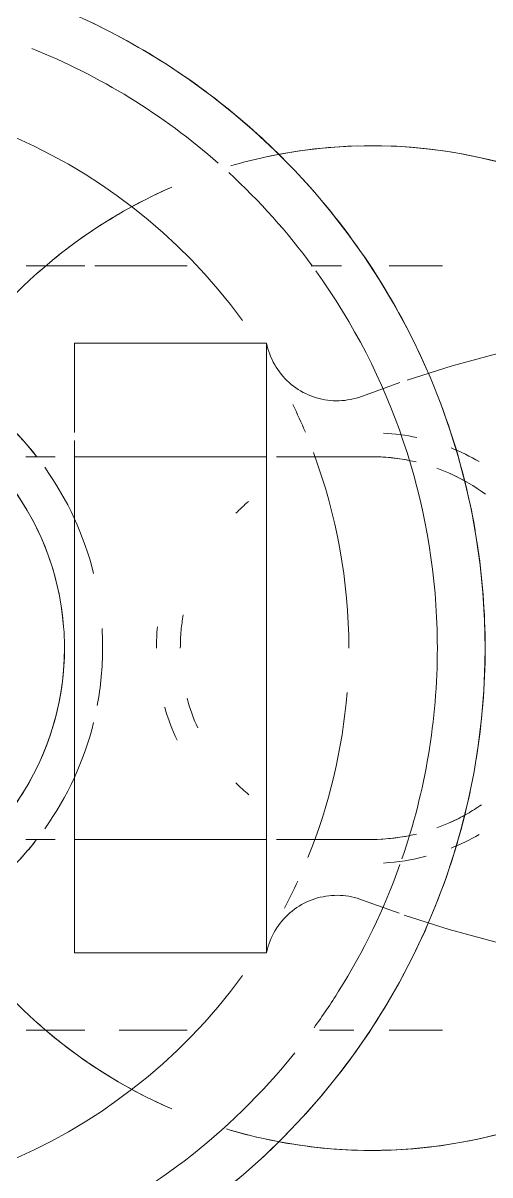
# Model space of a CAD drawing. Header units: millimetres. Extents: x -4000 to 187956, y -58990 to 162485.
# Drawn here: x 80520.72 to 80540.25, y 7500.14 to 7548.3 of the extents above; entities that cross this region are included whole.
import ezdxf

# ---------------------------------------------------------------- set-up
doc = ezdxf.new("R2010")
doc.units = ezdxf.units.MM
doc.layers.add('P-SANR-FIXT', color=6, linetype='Continuous', lineweight=9)

# ---------------------------------------------------------------- blocks, each defined once
blk = doc.blocks.new('C307 - C307-V892-FFS - TANG 1')
at = {"layer": 'P-SANR-FIXT', "color": 90}
for p, q in [((-15.976, -45.787), (-15.976, -48.012)), ((15.976, -48.012), (15.976, -45.787)), ((-8, -48.822), (-8, -48.928)), ((-8, -48.928), (-8, -49.068)), ((-8, -49.068), (-8, -49.241)), ((8, -48.929), (8, -48.823)), ((8, -49.069), (8, -48.929)), ((8, -49.242), (8, -49.069)), ((-8, -49.241), (-8, -49.447)), ((-8, -49.447), (-8, -49.686)), ((8, -49.448), (8, -49.242)), ((8, -49.687), (8, -49.448)), ((15.976, -50.928), (15.976, -49.488)), ((-15.976, -50.011), (-15.976, -51.283)), ((-8, -50.595), (-8, -50.961)), ((8, -52.24), (8, -51.785)), ((0, -53.14), (8.518, -53.14)), ((8.518, -53.14), (9.008, -53.14)), ((-15.976, -56.458), (-15.976, -60.332)), ((15.976, -59.308), (15.976, -56.458)), ((-15.976, -60.74), (-15.976, -63.203)), ((15.976, -63.203), (15.976, -60.74))]:
    blk.add_line(p, q, dxfattribs=at)
at = {"layer": 'P-SANR-FIXT', "color": 253}
for p, q in [((-10.535, -49.127), (-11.095, -47.572)), ((11.088, -47.597), (10.535, -49.127)), ((8, -50.963), (8, -50.597)), ((-12.74, -53.14), (-12.74, -61.173)), ((-12.74, -53.14), (0, -53.14)), ((0, -53.14), (8.518, -53.14)), ((9.008, -53.14), (12.74, -53.14)), ((12.74, -61.173), (12.74, -53.14)), ((-12.74, -61.173), (-9.008, -61.173)), ((-8.676, -61.173), (0, -61.173)), ((0, -61.173), (12.74, -61.173)), ((-8, -61.989), (-8, -63.218)), ((8, -63.218), (8, -61.989))]:
    blk.add_line(p, q, dxfattribs=at)
at = {"layer": 'P-SANR-FIXT', "color": 254}
for p, q in [((-8, -48.75), (-8, -48.822)), ((8, -48.823), (8, -48.75)), ((-10.415, -49.518), (-10.444, -49.402)), ((-10.39, -49.635), (-10.415, -49.518)), ((10.426, -49.47), (10.399, -49.587)), ((-10.37, -49.754), (-10.39, -49.635)), ((-8, -49.686), (-8, -49.957)), ((-8, -49.957), (-8, -50.261)), ((8, -49.959), (8, -49.687)), ((8, -50.262), (8, -49.959)), ((-10.362, -50.591), (-10.348, -50.472)), ((-10.348, -50.472), (-10.34, -50.352)), ((-10.34, -50.352), (-10.336, -50.232)), ((-8, -50.261), (-8, -50.595)), ((8, -50.597), (8, -50.262)), ((10.338, -50.303), (10.344, -50.423)), ((10.344, -50.423), (10.356, -50.542)), ((-8, -50.961), (-8, -51.357)), ((8, -51.359), (8, -50.963)), ((-8, -51.357), (-8, -51.783)), ((8, -51.785), (8, -51.359)), ((-8, -51.783), (-8, -52.238)), ((-8, -52.238), (-8, -52.721)), ((8, -52.724), (8, -52.24)), ((-8, -52.721), (-8, -52.724)), ((-10.475, -53.14), (-9.008, -53.14)), ((-9.008, -53.14), (0, -53.14)), ((-8, -53.14), (-8, -61.173)), ((8, -61.173), (8, -53.14)), ((8.518, -53.14), (9.008, -53.14)), ((-10.475, -61.173), (-9.008, -61.173)), ((-8.676, -61.173), (0, -61.173)), ((0, -61.173), (9.008, -61.173))]:
    blk.add_line(p, q, dxfattribs=at)
at = {"layer": 'P-SANR-FIXT', "color": 250, "flags": 128}
for points in [[(-11.205, -47.267), (-11.8, -45.383), (-12.319, -43.475), (-12.761, -41.549), (-13.126, -39.607), (-13.414, -37.651), (-13.622, -35.686), (-13.752, -33.713), (-13.803, -31.737), (-13.775, -29.761), (-13.668, -27.787), (-13.482, -25.82), (-13.218, -23.861), (-12.875, -21.914), (-12.455, -19.983), (-11.958, -18.07), (-11.385, -16.178), (-10.736, -14.311), (-10.014, -12.471), (-9.219, -10.662), (-8.41, -9)], [(8.41, -9), (9.272, -10.778), (10.063, -12.59), (10.781, -14.432), (11.424, -16.3), (11.993, -18.194), (12.485, -20.108), (12.9, -22.04), (13.237, -23.988), (13.497, -25.947), (13.678, -27.916), (13.779, -29.889), (13.802, -31.866), (13.746, -33.842), (13.611, -35.814), (13.397, -37.779), (13.105, -39.733), (12.735, -41.675), (12.287, -43.6), (11.763, -45.506), (11.163, -47.389)], [(0, -44), (-1.16, -44.023), (-2.318, -44.093), (-3.472, -44.209), (-4.62, -44.37), (-5.761, -44.578), (-6.893, -44.831), (-8.014, -45.129), (-9.122, -45.472), (-10.216, -45.859), (-11.293, -46.289), (-12.352, -46.762), (-13.392, -47.277), (-14.41, -47.833), (-15.404, -48.43), (-16.375, -49.065), (-17.319, -49.739), (-18.235, -50.45), (-19.122, -51.198), (-19.979, -51.98), (-20.803, -52.796), (-21.595, -53.644), (-22.351, -54.523), (-23.072, -55.431), (-23.757, -56.368), (-24.403, -57.331), (-25.01, -58.32), (-25.577, -59.331), (-26.103, -60.365), (-26.587, -61.419)], [(22.745, -55.01), (22.008, -54.114), (21.235, -53.249), (20.428, -52.416), (19.588, -51.616), (18.718, -50.849), (17.817, -50.119), (16.888, -49.424), (15.931, -48.768), (14.95, -48.15), (13.944, -47.572), (12.916, -47.035), (11.867, -46.539), (10.8, -46.086), (9.715, -45.676), (8.614, -45.309), (7.5, -44.987), (6.374, -44.709), (5.237, -44.477), (4.092, -44.29), (2.941, -44.15), (1.785, -44.055), (0.626, -44.007), (0, -44)]]:
    blk.add_lwpolyline(points, dxfattribs=at)
at = {"layer": 'P-SANR-FIXT', "color": 253, "flags": 128}
for points in [[(-10.444, -49.402), (-10.479, -49.287), (-10.517, -49.173), (-10.535, -49.127)], [(10.399, -49.587), (10.377, -49.705), (10.36, -49.824), (10.347, -49.943), (10.339, -50.063), (10.336, -50.183), (10.338, -50.303)], [(10.535, -49.127), (10.494, -49.24), (10.458, -49.354), (10.426, -49.47)], [(-10.336, -50.232), (-10.337, -50.112), (-10.343, -49.992), (-10.354, -49.873), (-10.37, -49.754)], [(10.356, -50.542), (10.372, -50.661), (10.393, -50.779), (10.418, -50.896), (10.448, -51.012), (10.483, -51.127), (10.522, -51.241), (10.566, -51.352), (10.615, -51.462), (10.667, -51.57), (10.724, -51.676), (10.785, -51.779), (10.85, -51.88), (10.92, -51.978), (10.993, -52.073), (11.069, -52.165), (11.15, -52.254), (11.234, -52.34), (11.321, -52.422), (11.411, -52.501), (11.505, -52.576), (11.601, -52.648), (11.701, -52.715), (11.803, -52.778), (11.907, -52.838), (12.013, -52.893), (12.122, -52.944), (12.233, -52.99), (12.345, -53.032), (12.459, -53.069), (12.575, -53.102), (12.691, -53.13), (12.74, -53.14)], [(-12.74, -53.14), (-12.623, -53.114), (-12.507, -53.083), (-12.392, -53.048), (-12.279, -53.008), (-12.167, -52.963), (-12.058, -52.914), (-11.95, -52.861), (-11.845, -52.803), (-11.742, -52.742), (-11.642, -52.676), (-11.544, -52.606), (-11.449, -52.532), (-11.358, -52.455), (-11.269, -52.374), (-11.184, -52.29), (-11.102, -52.202), (-11.024, -52.111), (-10.949, -52.017), (-10.878, -51.92), (-10.811, -51.821), (-10.749, -51.718), (-10.69, -51.614), (-10.636, -51.507), (-10.586, -51.398), (-10.54, -51.287), (-10.499, -51.174), (-10.462, -51.06), (-10.43, -50.944), (-10.402, -50.827), (-10.38, -50.709), (-10.362, -50.591)]]:
    blk.add_lwpolyline(points, dxfattribs=at)
at = {"layer": 'P-SANR-FIXT', "color": 250}
for centre, radius, start, end in [((0, -48.75), 21, 132.1711, 192.2617), ((0, -48.75), 21, 347.7346, 47.8301), ((0, -73), 29, 80.7438, 90), ((0, -73), 29, 113.5891, 132.5977), ((0, -73), 29, 47.7883, 56.927), ((0, -73), 27, 54, 57.8953), ((0, -73), 29, 141.9068, 145.6926)]:
    blk.add_arc(centre, radius, start, end, dxfattribs=at)
at = {"layer": 'P-SANR-FIXT', "color": 254}
for centre, radius, start, end in [((0, -48.75), 21, 162, 180), ((0, -48.75), 21, 360, 18), ((0, -48.75), 8, 24.1663, 30), ((0, -73), 27, 90, 91.6592), ((0, -48.75), 9, 3.1867, 14.6762), ((0, -48.75), 9, 167.8299, 176.8128), ((0, -48.75), 21, 181.6166, 192.2617), ((0, -48.75), 21, 347.7346, 358.3834), ((0, -73), 23.297, 90, 110.5363), ((0, -73), 23.297, 67.9166, 85.4271), ((0, -73), 13, 90, 93.5807), ((0, -73), 13, 79.3481, 90), ((0, -73), 13, 103.8621, 125.541), ((0, -73), 13, 54.459, 76.1379), ((0, -73), 11.405, 90, 94.4435), ((0, -73), 11.405, 90, 94.4435), ((0, -73), 13, 128.0306, 135), ((0, -73), 13, 48.8782, 51.9694)]:
    blk.add_arc(centre, radius, start, end, dxfattribs=at)
at = {"layer": 'P-SANR-FIXT', "color": 253}
for centre, radius, start, end in [((0, -48.75), 9, 150, 158.3359), ((0, -73), 29, 90, 98.8503), ((0, -48.75), 9, 21.6641, 30), ((0, -73), 29, 99.7524, 110.8304), ((0, -73), 29, 67.5504, 78.0334), ((0, -73), 27, 91.6592, 125.7325), ((0, -73), 27, 70.9451, 90), ((0, -73), 29, 56.927, 66.5614), ((0, -73), 27, 57.8953, 70.4069), ((0, -73), 27, 126.282, 137.4012), ((0, -73), 23.297, 112.7789, 115.9293), ((0, -73), 23.297, 62.1872, 65.2668), ((0, -73), 27, 23.6321, 51.2018), ((0, -73), 29, 134.5896, 141.9068), ((0, -73), 29, 25.2024, 45.8131), ((0, -48.75), 21, 192.2617, 196.2635), ((0, -48.75), 21, 343.2069, 347.7346), ((0, -73), 23.297, 126, 254.6892), ((0, -73), 23.297, 285.3108, 54), ((0, -73), 27, 138.6633, 158.1636), ((0, -73), 29, 145.6926, 154.2826), ((0, -48.75), 21, 203.4533, 240.0432), ((0, -48.75), 21, 299.9568, 336.5467), ((0, -73), 13, 103.8621, 125.541), ((0, -73), 13, 54.459, 76.1379), ((0, -73), 11.405, 94.4435, 163.1167), ((0, -73), 11.405, 94.4435, 163.1167), ((0, -73), 11.405, 16.8833, 90), ((0, -73), 11.405, 16.8833, 90), ((0, -73), 13, 128.0306, 217.0736), ((0, -73), 13, 311.1218, 51.9694)]:
    blk.add_arc(centre, radius, start, end, dxfattribs=at)
at = {"layer": 'P-SANR-FIXT', "color": 90}
for centre, radius, start, end in [((0, -48.75), 8, 150, 155.8337), ((0, -48.75), 8, 168.677, 180), ((0, -48.75), 8, 0, 11.323), ((0, -48.75), 21, 343.2069, 346.7618), ((0, -48.75), 8, 224.5681, 225), ((0, -48.75), 8, 315, 315.4319), ((0, -48.75), 8, 264.701, 270), ((0, -48.75), 21, 203.8664, 215.324), ((0, -48.75), 9, 285.9391, 295.3524), ((0, -48.75), 21, 324.676, 336.1336), ((0, -48.75), 9, 264.3693, 270), ((0, -73), 13, 90, 93.5807), ((0, -73), 13, 79.3481, 90), ((0, -48.75), 21, 216, 221.6819), ((0, -48.75), 21, 318.3181, 324), ((0, -73), 11.405, 94.4435, 149.9168), ((0, -73), 11.405, 90, 94.4435), ((0, -73), 11.405, 30, 90), ((0, -73), 13, 45, 48.8782)]:
    blk.add_arc(centre, radius, start, end, dxfattribs=at)
at = {"layer": 'P-SANR-FIXT', "color": 253}
blk.add_open_spline([(-6.427, -43.987), (-6.767, -44.446), (-7.058, -44.942), (-7.293, -45.462)], degree=3, dxfattribs=at)
blk.add_open_spline([(7.292, -45.461), (7.183, -45.219), (6.954, -44.771), (6.683, -44.347), (6.547, -44.153)], degree=3, knots=[-0.86500546, -0.86500546, -0.86500546, -0.86500546, -0.83333333, -0.80501324, -0.80501324, -0.80501324, -0.80501324], dxfattribs=at)
at = {"layer": 'P-SANR-FIXT', "color": 90}
for points in [[(-7.293, -45.462), (-7.375, -45.645), (-7.451, -45.83), (-7.519, -46.019)], [(7.517, -46.017), (7.449, -45.829), (7.374, -45.644), (7.292, -45.461)], [(-6.127, -53.894), (-5.971, -54.079), (-5.807, -54.258), (-5.635, -54.429)], [(5.634, -54.429), (5.808, -54.257), (5.973, -54.077), (6.13, -53.891)], [(2.1, -56.469), (2.524, -56.354), (2.939, -56.203), (3.339, -56.02)], [(-1.388, -56.629), (-1.171, -56.667), (-0.953, -56.696), (-0.734, -56.716)]]:
    blk.add_open_spline(points, degree=3, dxfattribs=at)
at = {"layer": 'P-SANR-FIXT', "color": 254}
for points in [[(-7.78, -46.888), (-7.926, -47.498), (-8, -48.124), (-8, -48.75)], [(8, -48.75), (8, -48.117), (7.923, -47.483), (7.773, -46.865)]]:
    blk.add_open_spline(points, degree=3, dxfattribs=at)
blk = doc.blocks.new('C307 - C307-V945-FFS - TANG 1')
at = {"layer": 'P-SANR-FIXT', "color": 90}
for p, q in [((-15.976, -45.787), (-15.976, -48.012)), ((15.976, -48.012), (15.976, -45.787)), ((-8, -48.822), (-8, -48.928)), ((-8, -48.928), (-8, -49.068)), ((-8, -49.068), (-8, -49.241)), ((8, -48.929), (8, -48.823)), ((8, -49.069), (8, -48.929)), ((8, -49.242), (8, -49.069)), ((-8, -49.241), (-8, -49.447)), ((-8, -49.447), (-8, -49.686)), ((8, -49.448), (8, -49.242)), ((8, -49.687), (8, -49.448)), ((15.976, -50.928), (15.976, -49.488)), ((-15.976, -50.011), (-15.976, -51.283)), ((-8, -50.595), (-8, -50.961)), ((8, -52.24), (8, -51.785)), ((0, -53.14), (8.518, -53.14)), ((8.518, -53.14), (9.008, -53.14)), ((-15.976, -56.458), (-15.976, -60.332)), ((15.976, -59.308), (15.976, -56.458)), ((-15.976, -60.74), (-15.976, -63.203)), ((15.976, -63.203), (15.976, -60.74))]:
    blk.add_line(p, q, dxfattribs=at)
at = {"layer": 'P-SANR-FIXT', "color": 253}
for p, q in [((-10.535, -49.127), (-11.095, -47.572)), ((11.088, -47.597), (10.535, -49.127)), ((8, -50.963), (8, -50.597)), ((-12.74, -53.14), (-12.74, -61.173)), ((-12.74, -53.14), (0, -53.14)), ((0, -53.14), (8.518, -53.14)), ((9.008, -53.14), (12.74, -53.14)), ((12.74, -61.173), (12.74, -53.14)), ((-12.74, -61.173), (-9.008, -61.173)), ((-8.676, -61.173), (0, -61.173)), ((0, -61.173), (12.74, -61.173)), ((-8, -61.989), (-8, -63.218)), ((8, -63.218), (8, -61.989))]:
    blk.add_line(p, q, dxfattribs=at)
at = {"layer": 'P-SANR-FIXT', "color": 254}
for p, q in [((-8, -48.75), (-8, -48.822)), ((8, -48.823), (8, -48.75)), ((-10.415, -49.518), (-10.444, -49.402)), ((-10.39, -49.635), (-10.415, -49.518)), ((10.426, -49.47), (10.399, -49.587)), ((-10.37, -49.754), (-10.39, -49.635)), ((-8, -49.686), (-8, -49.957)), ((-8, -49.957), (-8, -50.261)), ((8, -49.959), (8, -49.687)), ((8, -50.262), (8, -49.959)), ((-10.362, -50.591), (-10.348, -50.472)), ((-10.348, -50.472), (-10.34, -50.352)), ((-10.34, -50.352), (-10.336, -50.232)), ((-8, -50.261), (-8, -50.595)), ((8, -50.597), (8, -50.262)), ((10.338, -50.303), (10.344, -50.423)), ((10.344, -50.423), (10.356, -50.542)), ((-8, -50.961), (-8, -51.357)), ((8, -51.359), (8, -50.963)), ((-8, -51.357), (-8, -51.783)), ((8, -51.785), (8, -51.359)), ((-8, -51.783), (-8, -52.238)), ((-8, -52.238), (-8, -52.721)), ((8, -52.724), (8, -52.24)), ((-8, -52.721), (-8, -52.724)), ((-10.475, -53.14), (-9.008, -53.14)), ((-9.008, -53.14), (0, -53.14)), ((-8, -53.14), (-8, -61.173)), ((8, -61.173), (8, -53.14)), ((8.518, -53.14), (9.008, -53.14)), ((-10.475, -61.173), (-9.008, -61.173)), ((-8.676, -61.173), (0, -61.173)), ((0, -61.173), (9.008, -61.173))]:
    blk.add_line(p, q, dxfattribs=at)
at = {"layer": 'P-SANR-FIXT', "color": 250, "flags": 128}
for points in [[(-11.205, -47.267), (-11.8, -45.383), (-12.319, -43.475), (-12.761, -41.549), (-13.126, -39.607), (-13.414, -37.651), (-13.622, -35.686), (-13.752, -33.713), (-13.803, -31.737), (-13.775, -29.761), (-13.668, -27.787), (-13.482, -25.82), (-13.218, -23.861), (-12.875, -21.914), (-12.455, -19.983), (-11.958, -18.07), (-11.385, -16.178), (-10.736, -14.311), (-10.014, -12.471), (-9.219, -10.662), (-8.41, -9)], [(8.41, -9), (9.272, -10.778), (10.063, -12.59), (10.781, -14.432), (11.424, -16.3), (11.993, -18.194), (12.485, -20.108), (12.9, -22.04), (13.237, -23.988), (13.497, -25.947), (13.678, -27.916), (13.779, -29.889), (13.802, -31.866), (13.746, -33.842), (13.611, -35.814), (13.397, -37.779), (13.105, -39.733), (12.735, -41.675), (12.287, -43.6), (11.763, -45.506), (11.163, -47.389)], [(0, -44), (-1.16, -44.023), (-2.318, -44.093), (-3.472, -44.209), (-4.62, -44.37), (-5.761, -44.578), (-6.893, -44.831), (-8.014, -45.129), (-9.122, -45.472), (-10.216, -45.859), (-11.293, -46.289), (-12.352, -46.762), (-13.392, -47.277), (-14.41, -47.833), (-15.404, -48.43), (-16.375, -49.065), (-17.319, -49.739), (-18.235, -50.45), (-19.122, -51.198), (-19.979, -51.98), (-20.803, -52.796), (-21.595, -53.644), (-22.351, -54.523), (-23.072, -55.431), (-23.757, -56.368), (-24.403, -57.331), (-25.01, -58.32), (-25.577, -59.331), (-26.103, -60.365), (-26.587, -61.419)], [(22.745, -55.01), (22.008, -54.114), (21.235, -53.249), (20.428, -52.416), (19.588, -51.616), (18.718, -50.849), (17.817, -50.119), (16.888, -49.424), (15.931, -48.768), (14.95, -48.15), (13.944, -47.572), (12.916, -47.035), (11.867, -46.539), (10.8, -46.086), (9.715, -45.676), (8.614, -45.309), (7.5, -44.987), (6.374, -44.709), (5.237, -44.477), (4.092, -44.29), (2.941, -44.15), (1.785, -44.055), (0.626, -44.007), (0, -44)]]:
    blk.add_lwpolyline(points, dxfattribs=at)
at = {"layer": 'P-SANR-FIXT', "color": 253, "flags": 128}
for points in [[(-10.444, -49.402), (-10.479, -49.287), (-10.517, -49.173), (-10.535, -49.127)], [(10.399, -49.587), (10.377, -49.705), (10.36, -49.824), (10.347, -49.943), (10.339, -50.063), (10.336, -50.183), (10.338, -50.303)], [(10.535, -49.127), (10.494, -49.24), (10.458, -49.354), (10.426, -49.47)], [(-10.336, -50.232), (-10.337, -50.112), (-10.343, -49.992), (-10.354, -49.873), (-10.37, -49.754)], [(10.356, -50.542), (10.372, -50.661), (10.393, -50.779), (10.418, -50.896), (10.448, -51.012), (10.483, -51.127), (10.522, -51.241), (10.566, -51.352), (10.615, -51.462), (10.667, -51.57), (10.724, -51.676), (10.785, -51.779), (10.85, -51.88), (10.92, -51.978), (10.993, -52.073), (11.069, -52.165), (11.15, -52.254), (11.234, -52.34), (11.321, -52.422), (11.411, -52.501), (11.505, -52.576), (11.601, -52.648), (11.701, -52.715), (11.803, -52.778), (11.907, -52.838), (12.013, -52.893), (12.122, -52.944), (12.233, -52.99), (12.345, -53.032), (12.459, -53.069), (12.575, -53.102), (12.691, -53.13), (12.74, -53.14)], [(-12.74, -53.14), (-12.623, -53.114), (-12.507, -53.083), (-12.392, -53.048), (-12.279, -53.008), (-12.167, -52.963), (-12.058, -52.914), (-11.95, -52.861), (-11.845, -52.803), (-11.742, -52.742), (-11.642, -52.676), (-11.544, -52.606), (-11.449, -52.532), (-11.358, -52.455), (-11.269, -52.374), (-11.184, -52.29), (-11.102, -52.202), (-11.024, -52.111), (-10.949, -52.017), (-10.878, -51.92), (-10.811, -51.821), (-10.749, -51.718), (-10.69, -51.614), (-10.636, -51.507), (-10.586, -51.398), (-10.54, -51.287), (-10.499, -51.174), (-10.462, -51.06), (-10.43, -50.944), (-10.402, -50.827), (-10.38, -50.709), (-10.362, -50.591)]]:
    blk.add_lwpolyline(points, dxfattribs=at)
at = {"layer": 'P-SANR-FIXT', "color": 250}
for centre, radius, start, end in [((0, -48.75), 21, 132.1711, 192.2617), ((0, -48.75), 21, 347.7346, 47.8301), ((0, -73), 29, 80.7438, 90), ((0, -73), 29, 113.5891, 132.5977), ((0, -73), 29, 47.7883, 56.927), ((0, -73), 27, 54, 57.8953), ((0, -73), 29, 141.9068, 145.6926)]:
    blk.add_arc(centre, radius, start, end, dxfattribs=at)
at = {"layer": 'P-SANR-FIXT', "color": 254}
for centre, radius, start, end in [((0, -48.75), 21, 162, 180), ((0, -48.75), 21, 0, 18), ((0, -48.75), 8, 24.1663, 30), ((0, -73), 27, 90, 91.6592), ((0, -48.75), 9, 3.1867, 14.6762), ((0, -48.75), 9, 167.8299, 176.8128), ((0, -48.75), 21, 181.6166, 192.2617), ((0, -48.75), 21, 347.7346, 358.3834), ((0, -73), 23.297, 90, 110.5363), ((0, -73), 23.297, 67.9166, 85.4271), ((0, -73), 13, 90, 93.5807), ((0, -73), 13, 79.3481, 90), ((0, -73), 13, 103.8621, 125.541), ((0, -73), 13, 54.459, 76.1379), ((0, -73), 11.405, 90, 94.4435), ((0, -73), 11.405, 90, 94.4435), ((0, -73), 13, 128.0306, 135), ((0, -73), 13, 48.8782, 51.9694)]:
    blk.add_arc(centre, radius, start, end, dxfattribs=at)
at = {"layer": 'P-SANR-FIXT', "color": 253}
for centre, radius, start, end in [((0, -48.75), 9, 150, 158.3359), ((0, -73), 29, 90, 98.8503), ((0, -48.75), 9, 21.6641, 30), ((0, -73), 29, 99.7524, 110.8304), ((0, -73), 29, 67.5504, 78.0334), ((0, -73), 27, 91.6592, 125.7325), ((0, -73), 27, 70.9451, 90), ((0, -73), 29, 56.927, 66.5614), ((0, -73), 27, 57.8953, 70.4069), ((0, -73), 27, 126.282, 137.4012), ((0, -73), 23.297, 112.7789, 115.9293), ((0, -73), 23.297, 62.1872, 65.2668), ((0, -73), 27, 23.6321, 51.2018), ((0, -73), 29, 134.5896, 141.9068), ((0, -73), 29, 25.2024, 45.8131), ((0, -48.75), 21, 192.2617, 196.2635), ((0, -48.75), 21, 343.2069, 347.7346), ((0, -73), 23.297, 126, 254.6892), ((0, -73), 23.297, 285.3108, 54), ((0, -73), 27, 138.6633, 158.1636), ((0, -73), 29, 145.6926, 154.2826), ((0, -48.75), 21, 203.4533, 240.0432), ((0, -48.75), 21, 299.9568, 336.5467), ((0, -73), 13, 103.8621, 125.541), ((0, -73), 13, 54.459, 76.1379), ((0, -73), 11.405, 94.4435, 163.1167), ((0, -73), 11.405, 94.4435, 163.1167), ((0, -73), 11.405, 16.8833, 90), ((0, -73), 11.405, 16.8833, 90), ((0, -73), 13, 128.0306, 217.0736), ((0, -73), 13, 311.1218, 51.9694)]:
    blk.add_arc(centre, radius, start, end, dxfattribs=at)
at = {"layer": 'P-SANR-FIXT', "color": 90}
for centre, radius, start, end in [((0, -48.75), 8, 150, 155.8337), ((0, -48.75), 8, 168.677, 180), ((0, -48.75), 8, 0, 11.323), ((0, -48.75), 21, 343.2069, 346.7618), ((0, -48.75), 8, 224.5681, 225), ((0, -48.75), 8, 315, 315.4319), ((0, -48.75), 8, 264.701, 270), ((0, -48.75), 21, 203.8664, 215.324), ((0, -48.75), 9, 285.9391, 295.3524), ((0, -48.75), 21, 324.676, 336.1336), ((0, -48.75), 9, 264.3693, 270), ((0, -73), 13, 90, 93.5807), ((0, -73), 13, 79.3481, 90), ((0, -48.75), 21, 216, 221.6819), ((0, -48.75), 21, 318.3181, 324), ((0, -73), 11.405, 94.4435, 149.9168), ((0, -73), 11.405, 90, 94.4435), ((0, -73), 11.405, 30, 90), ((0, -73), 13, 45, 48.8782)]:
    blk.add_arc(centre, radius, start, end, dxfattribs=at)
at = {"layer": 'P-SANR-FIXT', "color": 253}
blk.add_open_spline([(-6.427, -43.987), (-6.767, -44.446), (-7.058, -44.942), (-7.293, -45.462)], degree=3, dxfattribs=at)
blk.add_open_spline([(7.292, -45.461), (7.183, -45.219), (6.954, -44.771), (6.683, -44.347), (6.547, -44.153)], degree=3, knots=[-0.86500546, -0.86500546, -0.86500546, -0.86500546, -0.83333333, -0.80501324, -0.80501324, -0.80501324, -0.80501324], dxfattribs=at)
at = {"layer": 'P-SANR-FIXT', "color": 90}
for points in [[(-7.293, -45.462), (-7.375, -45.645), (-7.451, -45.83), (-7.519, -46.019)], [(7.517, -46.017), (7.449, -45.829), (7.374, -45.644), (7.292, -45.461)], [(-6.127, -53.894), (-5.971, -54.079), (-5.807, -54.258), (-5.635, -54.429)], [(5.634, -54.429), (5.808, -54.257), (5.973, -54.077), (6.13, -53.891)], [(2.1, -56.469), (2.524, -56.354), (2.939, -56.203), (3.339, -56.02)], [(-1.388, -56.629), (-1.171, -56.667), (-0.953, -56.696), (-0.734, -56.716)]]:
    blk.add_open_spline(points, degree=3, dxfattribs=at)
at = {"layer": 'P-SANR-FIXT', "color": 254}
for points in [[(-7.78, -46.888), (-7.926, -47.498), (-8, -48.124), (-8, -48.75)], [(8, -48.75), (8, -48.117), (7.923, -47.483), (7.773, -46.865)]]:
    blk.add_open_spline(points, degree=3, dxfattribs=at)
blk = doc.blocks.new('CMF2_NHAXUONG_A_rvt-1-FFS - TANG 1')
at = {"layer": 'P-SANR-FIXT', "color": 250, "lineweight": 9}
for name, rotation in [('C307 - C307-V892-FFS - TANG 1', 269.9999999999983), ('C307 - C307-V945-FFS - TANG 1', 269.9999999999976)]:
    blk.add_blockref(name, (80584.046, 7522.171), dxfattribs=dict(at, rotation=rotation))

msp = doc.modelspace()

# ---------------------------------------------------------------- block references
at = {"lineweight": 5}
msp.add_blockref('CMF2_NHAXUONG_A_rvt-1-FFS - TANG 1', (0, 0), dxfattribs=at)

doc.saveas('drawing.dxf')
